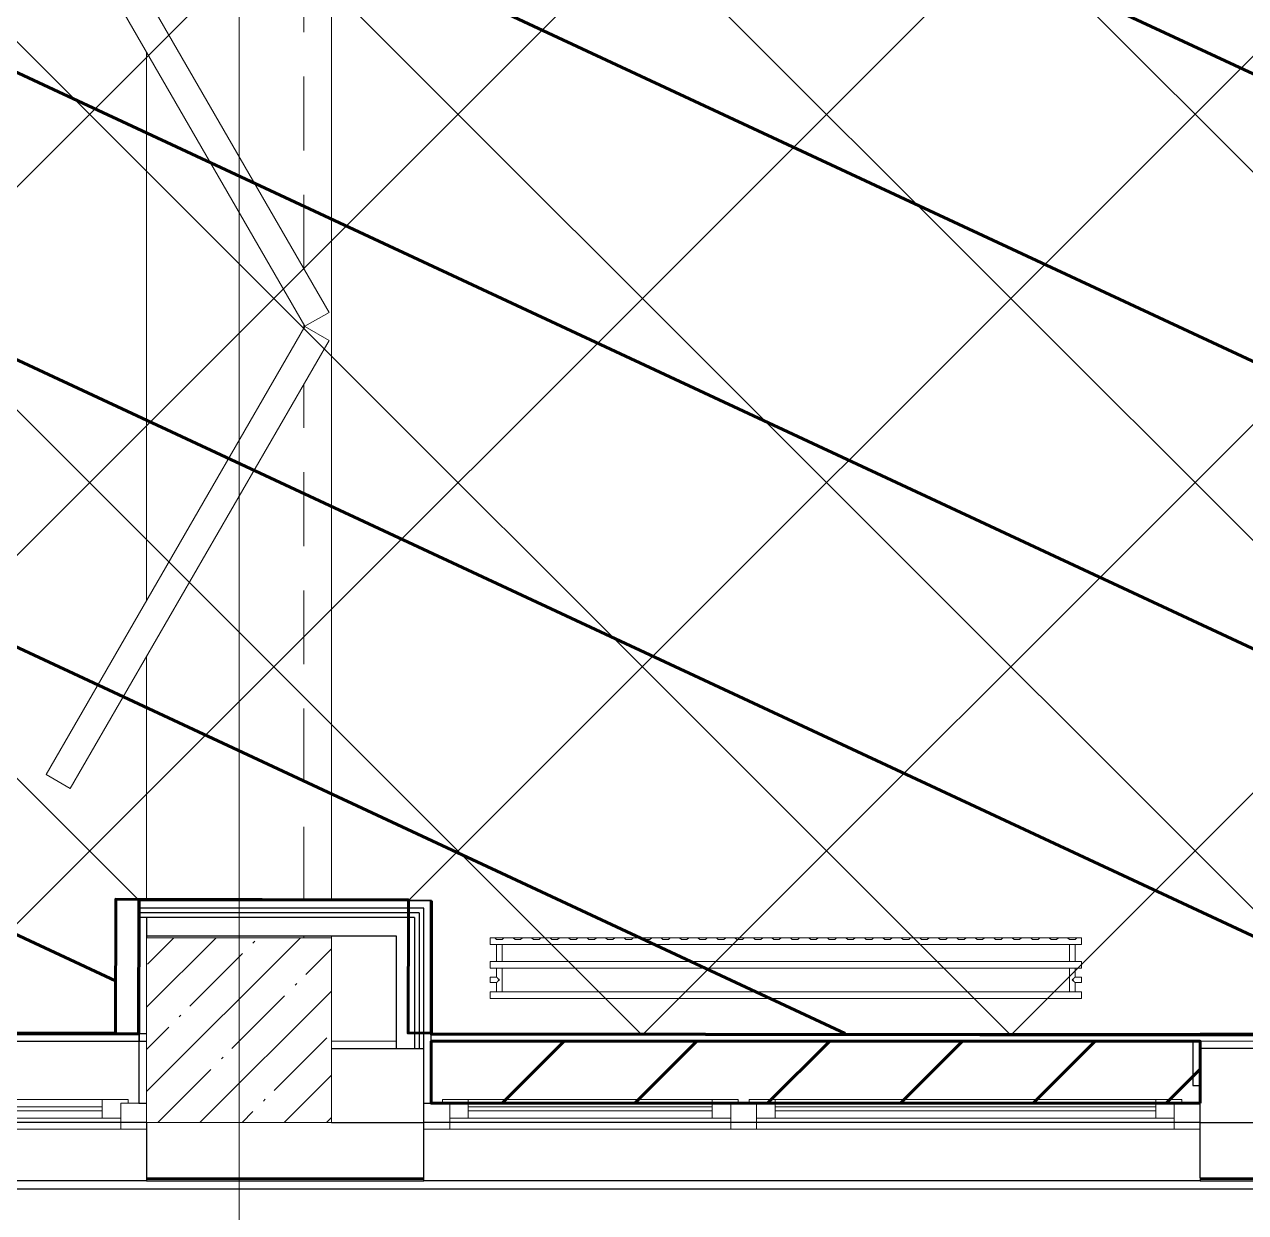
# Model space of a CAD drawing. Header units: millimetres. Extents: x -164500 to 426394, y -23753 to 102118.
# Drawn here: x 56144 to 59447, y -480 to 2735 of the extents above; entities that cross this region are included whole.
import ezdxf

# ---------------------------------------------------------------- set-up
doc = ezdxf.new("R2010")
doc.units = ezdxf.units.MM
doc.linetypes.add('200_ШТРИХ__ш1_п0_6_', pattern=[320, 200, -120])
for name, color, linetype, lineweight in [('0) шлифовка', 5, 'Continuous', 60), ('1.4) Плинтус ПЛ-4', 6, 'Continuous', 60), ('179 подоконники', 5, 'Continuous', 60), ('5.3) Л-7 Линолеум 4 вып', 230, 'Continuous', 30), ('7.7) Плинтус', 222, 'Continuous', 90), ('A-FLOR', 7, 'Continuous', 9), ('A-GLAZ', 7, 'Continuous', 9), ('A-GLAZ-1', 7, 'Continuous', 5), ('S-COLS-1', 7, 'Continuous', 5), ('Оси', 7, 'Continuous', 9)]:
    doc.layers.add(name, color=color, linetype=linetype, lineweight=lineweight)
doc.layers.add('2) защита вин плитк', color=6, linetype='Continuous')
doc.layers.add('3.2.3) П-9', color=5, linetype='Continuous')
for name, color, linetype, lineweight, true_color in [('A-DOOR-3', 7, '200_ШТРИХ__ш1_п0_6_', 5, 0xc0c0c0), ('A-DOOR-FRAM-1', 7, 'Continuous', 5, 0xc0c0c0), ('M-EQPM-1', 7, 'Continuous', 9, 0xb2b2b2)]:
    doc.layers.add(name, color=color, linetype=linetype, lineweight=lineweight, true_color=true_color)

# ---------------------------------------------------------------- blocks, each defined once
blk = doc.blocks.new('120_Окно_СКБ_2Ст - 120_Окно_СКБ_2Ст 3100х2500 _мал_створка слева_-22446080-Объем проектирования 1 этажа')
at = {"layer": 'A-GLAZ'}
for p, q in [((-1550, -127), (-1550, -57)), ((-1550, -57), (-1480, -57)), ((-1480, -57), (-1480, -127)), ((650, -127), (650, -57)), ((650, -57), (720, -57)), ((720, -57), (720, -127)), ((1480, -127), (1480, -57)), ((1480, -57), (1550, -57)), ((1550, -57), (1550, -127)), ((650, -87), (-1480, -87)), ((-1480, -87), (-1480, -127)), ((-1430, -137), (-1430, -87)), ((600, -137), (600, -87)), ((650, -127), (650, -87)), ((1480, -87), (720, -87)), ((720, -87), (720, -127)), ((770, -137), (770, -87)), ((1430, -137), (1430, -87)), ((1480, -127), (1480, -87)), ((-1480, -127), (-1550, -127)), ((-1480, -127), (-1500, -127)), ((-1500, -127), (-1500, -137)), ((720, -127), (650, -127)), ((670, -127), (650, -127)), ((670, -137), (670, -127)), ((720, -127), (700, -127)), ((700, -127), (700, -137)), ((1550, -127), (1480, -127)), ((1500, -127), (1480, -127)), ((1500, -137), (1500, -127)), ((-1500, -137), (670, -137)), ((670, -137), (-1500, -137)), ((700, -137), (1500, -137)), ((1500, -137), (700, -137))]:
    blk.add_line(p, q, dxfattribs=at)
at = {"layer": 'A-GLAZ-1'}
for p, q in [((1550, -57), (-1550, -57)), ((-1530, -127), (-1500, -127)), ((-1430, -107), (600, -107)), ((600, -117), (-1430, -117)), ((670, -127), (700, -127)), ((770, -107), (1430, -107)), ((1430, -117), (770, -117)), ((1500, -127), (1530, -127))]:
    blk.add_line(p, q, dxfattribs=at)
blk = doc.blocks.new('120_Окно_СКБ_2Ст - 120_Окно_СКБ_2Ст 2100х2500 _мал створка справа_-V26-Объем проектирования 1 этажа')
at = {"layer": 'A-GLAZ'}
for p, q in [((-1050, -127), (-1050, -57)), ((-1050, -57), (-980, -57)), ((-980, -57), (-980, -127)), ((150, -127), (150, -57)), ((150, -57), (220, -57)), ((220, -57), (220, -127)), ((980, -127), (980, -57)), ((980, -57), (1050, -57)), ((1050, -57), (1050, -127)), ((150, -87), (-980, -87)), ((-980, -87), (-980, -127)), ((-930, -137), (-930, -87)), ((100, -137), (100, -87)), ((150, -127), (150, -87)), ((980, -87), (220, -87)), ((220, -87), (220, -127)), ((270, -137), (270, -87)), ((930, -137), (930, -87)), ((980, -127), (980, -87)), ((-980, -127), (-1050, -127)), ((-980, -127), (-1000, -127)), ((-1000, -127), (-1000, -137)), ((220, -127), (150, -127)), ((170, -127), (150, -127)), ((170, -137), (170, -127)), ((220, -127), (200, -127)), ((200, -127), (200, -137)), ((1050, -127), (980, -127)), ((1000, -127), (980, -127)), ((1000, -137), (1000, -127)), ((-1000, -137), (170, -137)), ((170, -137), (-1000, -137)), ((200, -137), (1000, -137)), ((1000, -137), (200, -137))]:
    blk.add_line(p, q, dxfattribs=at)
at = {"layer": 'A-GLAZ-1'}
for p, q in [((1050, -57), (-1050, -57)), ((-1050, -127), (-1000, -127)), ((-930, -107), (100, -107)), ((100, -117), (-930, -117)), ((170, -127), (200, -127)), ((270, -107), (930, -107)), ((930, -117), (270, -117)), ((1000, -127), (1030, -127))]:
    blk.add_line(p, q, dxfattribs=at)
blk = doc.blocks.new('DOR__перегородка__Прямоугольная - ТП-3_ Вн_ДПГ_6820х3300h-19315679-Объем проектирования 1 этажа')
at = {"layer": 'A-DOOR-3'}
for p, q in [((166.1, 75), (171.1, 75)), ((266.1, 75), (1664.5, 75)), ((1814.5, 75), (1826.7, 75)), ((1976.7, 75), (4163.8, 75)), ((166.1, 0), (171.1, 0)), ((266.1, 0), (6816.1, 0))]:
    blk.add_line(p, q, dxfattribs=at)
at = {"layer": 'A-DOOR-FRAM-1'}
for p, q in [((570.4, 706.9), (607.9, 771.8)), ((607.9, 771.8), (1820.3, 71.7)), ((1820.9, 71.7), (3033.3, 771.8)), ((1782.7, 6.7), (570.4, 706.9)), ((3070.8, 706.9), (1858.4, 6.7)), ((1820.3, 71.7), (1782.7, 6.7)), ((1858.4, 6.7), (1820.9, 71.7))]:
    blk.add_line(p, q, dxfattribs=at)
blk = doc.blocks.new('BSC_Колонна _Прямоугольная - 500х500-V37-Объем проектирования 1 этажа')
at = {"layer": 'S-COLS-1'}
h = blk.add_hatch(dxfattribs=at)
h.set_pattern_fill('FP_63', color=256, style=0, pattern_type=2)
h.set_pattern_definition([(45, (-56660, -150), (-114.04925, 114.04925), []), (45, (-56545.95, -150), (-114.04925, 114.04925), [201.613, -40.323, 6.706, -33.617])])
h.paths.add_polyline_path([(250, -250), (250, 250), (-250, 250), (-250, -250)])
for p, q in [((250, 250), (-250, 250)), ((-250, 250), (-250, -250)), ((250, -250), (250, 250)), ((-250, -250), (250, -250))]:
    blk.add_line(p, q, dxfattribs=at)
blk = doc.blocks.new('radiator_prado_classic_z_tip_30_po exemplyaru - Classic Z Тип 30-500-V222-Объем проектирования 1 этажа')
at = {"layer": 'M-EQPM-1'}
for p, q in [((0, 228), (0, 210)), ((1600, 228), (0, 228)), ((0, 210), (0, 228)), ((0, 228), (12.5, 228)), ((0, 210), (1600, 210)), ((17.8, 210), (0, 210)), ((12.5, 228), (37.5, 228)), ((37.5, 228), (12.5, 228)), ((12.5, 228), (37.5, 228)), ((12.5, 228), (17.5, 223)), ((12.5, 228), (17.5, 223)), ((32.5, 223), (17.5, 223)), ((17.5, 223), (32.5, 223)), ((17.5, 210), (17.5, 164)), ((17.5, 210), (17.5, 164)), ((17.8, 210), (17.5, 210)), ((17.5, 210), (17.8, 210)), ((17.8, 210), (17.5, 210)), ((17.5, 210), (32.5, 210)), ((32.2, 210), (17.8, 210)), ((17.8, 210), (32.2, 210)), ((32.2, 210), (17.8, 210)), ((32.5, 210), (32.2, 210)), ((32.2, 210), (32.5, 210)), ((32.5, 210), (32.2, 210)), ((1567.8, 210), (32.2, 210)), ((32.5, 223), (37.5, 228)), ((37.5, 228), (32.5, 223)), ((32.5, 164), (32.5, 210)), ((32.5, 164), (32.5, 210)), ((37.5, 228), (62.5, 228)), ((62.5, 228), (87.5, 228)), ((87.5, 228), (62.5, 228)), ((62.5, 228), (87.5, 228)), ((62.5, 228), (67.5, 223)), ((62.5, 228), (67.5, 223)), ((82.5, 223), (67.5, 223)), ((67.5, 223), (82.5, 223)), ((82.5, 223), (87.5, 228)), ((87.5, 228), (82.5, 223)), ((87.5, 228), (112.5, 228)), ((112.5, 228), (137.5, 228)), ((137.5, 228), (112.5, 228)), ((112.5, 228), (137.5, 228)), ((112.5, 228), (117.5, 223)), ((112.5, 228), (117.5, 223)), ((132.5, 223), (117.5, 223)), ((117.5, 223), (132.5, 223)), ((132.5, 223), (137.5, 228)), ((137.5, 228), (132.5, 223)), ((137.5, 228), (162.5, 228)), ((162.5, 228), (187.5, 228)), ((187.5, 228), (162.5, 228)), ((162.5, 228), (187.5, 228)), ((162.5, 228), (167.5, 223)), ((162.5, 228), (167.5, 223)), ((182.5, 223), (167.5, 223)), ((167.5, 223), (182.5, 223)), ((182.5, 223), (187.5, 228)), ((187.5, 228), (182.5, 223)), ((187.5, 228), (212.5, 228)), ((212.5, 228), (237.5, 228)), ((237.5, 228), (212.5, 228)), ((212.5, 228), (237.5, 228)), ((212.5, 228), (217.5, 223)), ((212.5, 228), (217.5, 223)), ((232.5, 223), (217.5, 223)), ((217.5, 223), (232.5, 223)), ((232.5, 223), (237.5, 228)), ((237.5, 228), (232.5, 223)), ((237.5, 228), (262.5, 228)), ((262.5, 228), (287.5, 228)), ((287.5, 228), (262.5, 228)), ((262.5, 228), (287.5, 228)), ((262.5, 228), (267.5, 223)), ((262.5, 228), (267.5, 223)), ((282.5, 223), (267.5, 223)), ((267.5, 223), (282.5, 223)), ((282.5, 223), (287.5, 228)), ((287.5, 228), (282.5, 223)), ((287.5, 228), (312.5, 228)), ((312.5, 228), (337.5, 228)), ((337.5, 228), (312.5, 228)), ((312.5, 228), (337.5, 228)), ((312.5, 228), (317.5, 223)), ((312.5, 228), (317.5, 223)), ((332.5, 223), (317.5, 223)), ((317.5, 223), (332.5, 223)), ((332.5, 223), (337.5, 228)), ((337.5, 228), (332.5, 223)), ((337.5, 228), (362.5, 228)), ((362.5, 228), (387.5, 228)), ((387.5, 228), (362.5, 228)), ((362.5, 228), (387.5, 228)), ((362.5, 228), (367.5, 223)), ((362.5, 228), (367.5, 223)), ((382.5, 223), (367.5, 223)), ((367.5, 223), (382.5, 223)), ((382.5, 223), (387.5, 228)), ((387.5, 228), (382.5, 223)), ((387.5, 228), (412.5, 228)), ((412.5, 228), (437.5, 228)), ((437.5, 228), (412.5, 228)), ((412.5, 228), (437.5, 228)), ((412.5, 228), (417.5, 223)), ((412.5, 228), (417.5, 223)), ((432.5, 223), (417.5, 223)), ((417.5, 223), (432.5, 223)), ((432.5, 223), (437.5, 228)), ((437.5, 228), (432.5, 223)), ((437.5, 228), (462.5, 228)), ((462.5, 228), (487.5, 228)), ((487.5, 228), (462.5, 228)), ((462.5, 228), (487.5, 228)), ((462.5, 228), (467.5, 223)), ((462.5, 228), (467.5, 223)), ((482.5, 223), (467.5, 223)), ((467.5, 223), (482.5, 223)), ((482.5, 223), (487.5, 228)), ((487.5, 228), (482.5, 223)), ((487.5, 228), (512.5, 228)), ((512.5, 228), (537.5, 228)), ((537.5, 228), (512.5, 228)), ((512.5, 228), (537.5, 228)), ((512.5, 228), (517.5, 223)), ((512.5, 228), (517.5, 223)), ((532.5, 223), (517.5, 223)), ((517.5, 223), (532.5, 223)), ((532.5, 223), (537.5, 228)), ((537.5, 228), (532.5, 223)), ((537.5, 228), (562.5, 228)), ((562.5, 228), (587.5, 228)), ((587.5, 228), (562.5, 228)), ((562.5, 228), (587.5, 228)), ((562.5, 228), (567.5, 223)), ((562.5, 228), (567.5, 223)), ((582.5, 223), (567.5, 223)), ((567.5, 223), (582.5, 223)), ((582.5, 223), (587.5, 228)), ((587.5, 228), (582.5, 223)), ((587.5, 228), (612.5, 228)), ((612.5, 228), (637.5, 228)), ((637.5, 228), (612.5, 228)), ((612.5, 228), (637.5, 228)), ((612.5, 228), (617.5, 223)), ((612.5, 228), (617.5, 223)), ((632.5, 223), (617.5, 223)), ((617.5, 223), (632.5, 223)), ((632.5, 223), (637.5, 228)), ((637.5, 228), (632.5, 223)), ((637.5, 228), (662.5, 228)), ((662.5, 228), (687.5, 228)), ((687.5, 228), (662.5, 228)), ((662.5, 228), (687.5, 228)), ((662.5, 228), (667.5, 223)), ((662.5, 228), (667.5, 223)), ((682.5, 223), (667.5, 223)), ((667.5, 223), (682.5, 223)), ((682.5, 223), (687.5, 228)), ((687.5, 228), (682.5, 223)), ((687.5, 228), (712.5, 228)), ((712.5, 228), (737.5, 228)), ((737.5, 228), (712.5, 228)), ((712.5, 228), (737.5, 228)), ((712.5, 228), (717.5, 223)), ((712.5, 228), (717.5, 223)), ((732.5, 223), (717.5, 223)), ((717.5, 223), (732.5, 223)), ((732.5, 223), (737.5, 228)), ((737.5, 228), (732.5, 223)), ((737.5, 228), (762.5, 228)), ((762.5, 228), (787.5, 228)), ((787.5, 228), (762.5, 228)), ((762.5, 228), (787.5, 228)), ((762.5, 228), (767.5, 223)), ((762.5, 228), (767.5, 223)), ((782.5, 223), (767.5, 223)), ((767.5, 223), (782.5, 223)), ((782.5, 223), (787.5, 228)), ((787.5, 228), (782.5, 223)), ((787.5, 228), (812.5, 228)), ((812.5, 228), (837.5, 228)), ((837.5, 228), (812.5, 228)), ((812.5, 228), (837.5, 228)), ((812.5, 228), (817.5, 223)), ((812.5, 228), (817.5, 223)), ((832.5, 223), (817.5, 223)), ((817.5, 223), (832.5, 223)), ((832.5, 223), (837.5, 228)), ((837.5, 228), (832.5, 223)), ((837.5, 228), (862.5, 228)), ((862.5, 228), (887.5, 228)), ((887.5, 228), (862.5, 228)), ((862.5, 228), (887.5, 228)), ((862.5, 228), (867.5, 223)), ((862.5, 228), (867.5, 223)), ((882.5, 223), (867.5, 223)), ((867.5, 223), (882.5, 223)), ((882.5, 223), (887.5, 228)), ((887.5, 228), (882.5, 223)), ((887.5, 228), (912.5, 228)), ((912.5, 228), (937.5, 228)), ((937.5, 228), (912.5, 228)), ((912.5, 228), (937.5, 228)), ((912.5, 228), (917.5, 223)), ((912.5, 228), (917.5, 223)), ((932.5, 223), (917.5, 223)), ((917.5, 223), (932.5, 223)), ((932.5, 223), (937.5, 228)), ((937.5, 228), (932.5, 223)), ((937.5, 228), (962.5, 228)), ((962.5, 228), (987.5, 228)), ((987.5, 228), (962.5, 228)), ((962.5, 228), (987.5, 228)), ((962.5, 228), (967.5, 223)), ((962.5, 228), (967.5, 223)), ((982.5, 223), (967.5, 223)), ((967.5, 223), (982.5, 223)), ((982.5, 223), (987.5, 228)), ((987.5, 228), (982.5, 223)), ((987.5, 228), (1012.5, 228)), ((1012.5, 228), (1037.5, 228)), ((1037.5, 228), (1012.5, 228)), ((1012.5, 228), (1037.5, 228)), ((1012.5, 228), (1017.5, 223)), ((1012.5, 228), (1017.5, 223)), ((1032.5, 223), (1017.5, 223)), ((1017.5, 223), (1032.5, 223)), ((1032.5, 223), (1037.5, 228)), ((1037.5, 228), (1032.5, 223)), ((1037.5, 228), (1062.5, 228)), ((1062.5, 228), (1087.5, 228)), ((1087.5, 228), (1062.5, 228)), ((1062.5, 228), (1087.5, 228)), ((1062.5, 228), (1067.5, 223)), ((1062.5, 228), (1067.5, 223)), ((1082.5, 223), (1067.5, 223)), ((1067.5, 223), (1082.5, 223)), ((1082.5, 223), (1087.5, 228)), ((1087.5, 228), (1082.5, 223)), ((1087.5, 228), (1112.5, 228)), ((1112.5, 228), (1135.5, 228)), ((1137.5, 228), (1112.5, 228)), ((1112.5, 228), (1137.5, 228)), ((1112.5, 228), (1117.5, 223)), ((1112.5, 228), (1117.5, 223)), ((1132.5, 223), (1117.5, 223)), ((1117.5, 223), (1132.5, 223)), ((1132.5, 223), (1137.5, 228)), ((1137.5, 228), (1132.5, 223)), ((1137.5, 228), (1162.5, 228)), ((1162.5, 228), (1187.5, 228)), ((1187.5, 228), (1162.5, 228)), ((1162.5, 228), (1187.5, 228)), ((1162.5, 228), (1167.5, 223)), ((1162.5, 228), (1167.5, 223)), ((1182.5, 223), (1167.5, 223)), ((1167.5, 223), (1182.5, 223)), ((1182.5, 223), (1187.5, 228)), ((1187.5, 228), (1182.5, 223)), ((1187.5, 228), (1212.5, 228)), ((1212.5, 228), (1237.5, 228)), ((1237.5, 228), (1212.5, 228)), ((1212.5, 228), (1237.5, 228)), ((1212.5, 228), (1217.5, 223)), ((1212.5, 228), (1217.5, 223)), ((1232.5, 223), (1217.5, 223)), ((1217.5, 223), (1232.5, 223)), ((1232.5, 223), (1237.5, 228)), ((1237.5, 228), (1232.5, 223)), ((1237.5, 228), (1262.5, 228)), ((1262.5, 228), (1287.5, 228)), ((1287.5, 228), (1262.5, 228)), ((1262.5, 228), (1287.5, 228)), ((1262.5, 228), (1267.5, 223)), ((1262.5, 228), (1267.5, 223)), ((1282.5, 223), (1267.5, 223)), ((1267.5, 223), (1282.5, 223)), ((1282.5, 223), (1287.5, 228)), ((1287.5, 228), (1282.5, 223)), ((1287.5, 228), (1312.5, 228)), ((1312.5, 228), (1337.5, 228)), ((1337.5, 228), (1312.5, 228)), ((1312.5, 228), (1337.5, 228)), ((1312.5, 228), (1317.5, 223)), ((1312.5, 228), (1317.5, 223)), ((1332.5, 223), (1317.5, 223)), ((1317.5, 223), (1332.5, 223)), ((1332.5, 223), (1337.5, 228)), ((1337.5, 228), (1332.5, 223)), ((1337.5, 228), (1362.5, 228)), ((1362.5, 228), (1387.5, 228)), ((1387.5, 228), (1362.5, 228)), ((1362.5, 228), (1387.5, 228)), ((1362.5, 228), (1367.5, 223)), ((1362.5, 228), (1367.5, 223)), ((1382.5, 223), (1367.5, 223)), ((1367.5, 223), (1382.5, 223)), ((1382.5, 223), (1387.5, 228)), ((1387.5, 228), (1382.5, 223)), ((1387.5, 228), (1412.5, 228)), ((1412.5, 228), (1437.5, 228)), ((1437.5, 228), (1412.5, 228)), ((1412.5, 228), (1437.5, 228)), ((1412.5, 228), (1417.5, 223)), ((1412.5, 228), (1417.5, 223)), ((1432.5, 223), (1417.5, 223)), ((1417.5, 223), (1432.5, 223)), ((1432.5, 223), (1437.5, 228)), ((1437.5, 228), (1432.5, 223)), ((1437.5, 228), (1462.5, 228)), ((1462.5, 228), (1487.5, 228)), ((1487.5, 228), (1462.5, 228)), ((1462.5, 228), (1487.5, 228)), ((1462.5, 228), (1467.5, 223)), ((1462.5, 228), (1467.5, 223)), ((1482.5, 223), (1467.5, 223)), ((1467.5, 223), (1482.5, 223)), ((1482.5, 223), (1487.5, 228)), ((1487.5, 228), (1482.5, 223)), ((1487.5, 228), (1512.5, 228)), ((1512.5, 228), (1537.5, 228)), ((1537.5, 228), (1512.5, 228)), ((1512.5, 228), (1537.5, 228)), ((1512.5, 228), (1517.5, 223)), ((1512.5, 228), (1517.5, 223)), ((1532.5, 223), (1517.5, 223)), ((1517.5, 223), (1532.5, 223)), ((1532.5, 223), (1537.5, 228)), ((1537.5, 228), (1532.5, 223)), ((1537.5, 228), (1562.5, 228)), ((1562.5, 228), (1587.5, 228)), ((1587.5, 228), (1562.5, 228)), ((1562.5, 228), (1587.5, 228)), ((1562.5, 228), (1567.5, 223)), ((1562.5, 228), (1567.5, 223)), ((1582.5, 223), (1567.5, 223)), ((1567.5, 223), (1582.5, 223)), ((1567.5, 210), (1567.5, 164)), ((1567.5, 210), (1567.5, 164)), ((1567.8, 210), (1567.5, 210)), ((1567.5, 210), (1582.5, 210)), ((1567.8, 210), (1567.5, 210)), ((1567.5, 210), (1567.8, 210)), ((1582.2, 210), (1567.8, 210)), ((1582.2, 210), (1567.8, 210)), ((1567.8, 210), (1582.2, 210)), ((1582.5, 210), (1582.2, 210)), ((1582.5, 210), (1582.2, 210)), ((1582.2, 210), (1582.5, 210)), ((1600, 210), (1582.2, 210)), ((1582.5, 223), (1587.5, 228)), ((1587.5, 228), (1582.5, 223)), ((1582.5, 164), (1582.5, 210)), ((1582.5, 164), (1582.5, 210)), ((1587.5, 228), (1600, 228)), ((1600, 210), (1600, 228)), ((1600, 228), (1600, 210)), ((1600, 164), (0, 164)), ((0, 164), (0, 146)), ((0, 146), (0, 164)), ((0, 164), (17.8, 164)), ((0, 146), (1600, 146)), ((18.5, 146), (0, 146)), ((17.8, 164), (17.5, 164)), ((17.5, 164), (17.8, 164)), ((17.8, 164), (17.5, 164)), ((17.5, 164), (32.5, 164)), ((17.5, 146), (17.5, 121.5)), ((17.5, 146), (17.5, 121.5)), ((17.5, 146), (18.5, 146)), ((18.5, 146), (17.5, 146)), ((17.5, 146), (18.5, 146)), ((32.5, 146), (17.5, 146)), ((32.2, 164), (17.8, 164)), ((17.8, 164), (32.2, 164)), ((32.2, 164), (17.8, 164)), ((18.5, 146), (32.2, 146)), ((32.2, 146), (18.5, 146)), ((18.5, 146), (32.2, 146)), ((32.5, 164), (32.2, 164)), ((32.2, 164), (32.5, 164)), ((32.5, 164), (32.2, 164)), ((32.2, 164), (1567.8, 164)), ((32.2, 146), (32.5, 146)), ((32.5, 146), (32.2, 146)), ((32.2, 146), (32.5, 146)), ((1567.8, 146), (32.2, 146)), ((32.5, 82), (32.5, 146)), ((32.5, 82), (32.5, 146)), ((1567.8, 164), (1567.5, 164)), ((1567.5, 164), (1582.5, 164)), ((1567.8, 164), (1567.5, 164)), ((1567.5, 164), (1567.8, 164)), ((1567.5, 146), (1567.5, 82)), ((1567.5, 146), (1567.5, 82)), ((1567.5, 146), (1567.8, 146)), ((1582.5, 146), (1567.5, 146)), ((1567.5, 146), (1567.8, 146)), ((1567.8, 146), (1567.5, 146)), ((1582.2, 164), (1567.8, 164)), ((1582.2, 164), (1567.8, 164)), ((1567.8, 164), (1582.2, 164)), ((1567.8, 146), (1581.5, 146)), ((1567.8, 146), (1581.5, 146)), ((1581.5, 146), (1567.8, 146)), ((1581.5, 146), (1582.5, 146)), ((1581.5, 146), (1582.5, 146)), ((1582.5, 146), (1581.5, 146)), ((1600, 146), (1581.5, 146)), ((1582.5, 164), (1582.2, 164)), ((1582.5, 164), (1582.2, 164)), ((1582.2, 164), (1582.5, 164)), ((1582.2, 164), (1600, 164)), ((1582.5, 121.5), (1582.5, 146)), ((1582.5, 121.5), (1582.5, 146)), ((1600, 146), (1600, 164)), ((1600, 164), (1600, 146)), ((17.5, 121.5), (0, 121.5)), ((17.5, 121.5), (0, 121.5)), ((0, 121.5), (0, 120.5)), ((0, 106.5), (0, 121.5)), ((0, 120.5), (0, 107.5)), ((0, 120.5), (0, 119.3)), ((0, 114), (0, 120.5)), ((0, 120.5), (0, 120.5)), ((0, 119.3), (0, 117.8)), ((0, 117.8), (0, 114)), ((0, 114), (0, 110.3)), ((0, 107.5), (0, 114)), ((0, 110.3), (0, 108.7)), ((0, 108.7), (0, 107.5)), ((0, 107.5), (0, 106.5)), ((0, 107.5), (0, 107.5)), ((0, 106.5), (17.5, 106.5)), ((0, 106.5), (17.5, 106.5)), ((17.5, 106.5), (17.5, 82)), ((17.5, 106.5), (17.5, 82)), ((1600, 121.5), (1582.5, 121.5)), ((1600, 121.5), (1582.5, 121.5)), ((1582.5, 82), (1582.5, 106.5)), ((1582.5, 106.5), (1600, 106.5)), ((1582.5, 82), (1582.5, 106.5)), ((1582.5, 106.5), (1600, 106.5)), ((1600, 121.5), (1600, 106.5)), ((1600, 120.5), (1600, 121.5)), ((1600, 121.5), (1600, 120.5)), ((1600, 120.5), (1600, 121.5)), ((1600, 107.5), (1600, 120.5)), ((1600, 120.5), (1600, 107.5)), ((1600, 107.5), (1600, 120.5)), ((1600, 106.5), (1600, 107.5)), ((1600, 107.5), (1600, 106.5)), ((1600, 106.5), (1600, 107.5)), ((1600, 82), (0, 82)), ((0, 82), (0, 64)), ((0, 64), (0, 82)), ((0, 82), (18.5, 82)), ((18.5, 82), (17.5, 82)), ((17.5, 82), (18.5, 82)), ((18.5, 82), (17.5, 82)), ((17.5, 82), (32.5, 82)), ((32.2, 82), (18.5, 82)), ((18.5, 82), (32.2, 82)), ((32.2, 82), (18.5, 82)), ((32.5, 82), (32.2, 82)), ((32.2, 82), (32.5, 82)), ((32.5, 82), (32.2, 82)), ((32.2, 82), (1567.8, 82)), ((1567.8, 82), (1567.5, 82)), ((1567.5, 82), (1582.5, 82)), ((1567.8, 82), (1567.5, 82)), ((1567.5, 82), (1567.8, 82)), ((1581.5, 82), (1567.8, 82)), ((1581.5, 82), (1567.8, 82)), ((1567.8, 82), (1581.5, 82)), ((1582.5, 82), (1581.5, 82)), ((1582.5, 82), (1581.5, 82)), ((1581.5, 82), (1582.5, 82)), ((1581.5, 82), (1600, 82)), ((1600, 64), (1600, 82)), ((1600, 82), (1600, 64)), ((1600, 64), (0, 64)), ((0, 64), (1600, 64))]:
    blk.add_line(p, q, dxfattribs=at)
for points, knots in [([(18.5, 120.5), (18.4, 120.6), (18.3, 120.7), (18.1, 120.9), (17.9, 121.1), (17.8, 121.2), (17.7, 121.3), (17.5, 121.5), (17.5, 121.5), (17.5, 121.5)], [0.7142857, 0.7142857, 0.7142857, 0.7142857, 0.75, 0.7857143, 0.8214286, 0.8571429, 0.8928571, 0.9285714, 1, 1, 1, 1]), ([(17.5, 121.5), (17.5, 121.5), (17.5, 121.5), (17.7, 121.3), (17.8, 121.2), (17.9, 121.1), (18.1, 120.9), (18.3, 120.7), (18.4, 120.6), (18.5, 120.5)], [0, 0, 0, 0, 0.0714286, 0.1071429, 0.1428571, 0.1785714, 0.2142857, 0.25, 0.2857143, 0.2857143, 0.2857143, 0.2857143]), ([(17.5, 121.5), (17.5, 121.5), (17.5, 121.5), (17.7, 121.3), (17.8, 121.2), (17.9, 121.1), (18.1, 120.9), (18.3, 120.7), (18.4, 120.6), (18.5, 120.5)], [0, 0, 0, 0, 0.0714286, 0.1071429, 0.1428571, 0.1785714, 0.2142857, 0.25, 0.2857143, 0.2857143, 0.2857143, 0.2857143]), ([(25, 114), (24.5, 114.5), (23.6, 115.4), (22.4, 116.6), (21.6, 117.4), (21.1, 117.9), (20.8, 118.2), (20.5, 118.5), (20.2, 118.8), (19.8, 119.1), (19.6, 119.4), (19.3, 119.7), (19, 120), (18.7, 120.3), (18.5, 120.5), (18.3, 120.7), (18.1, 120.9), (17.9, 121.1), (17.8, 121.2), (17.7, 121.3), (17.5, 121.5), (17.5, 121.5), (17.5, 121.5)], [0, 0, 0, 0, 0.142857, 0.285714, 0.357143, 0.392857, 0.428571, 0.464286, 0.5, 0.535714, 0.571429, 0.607143, 0.642857, 0.678571, 0.714286, 0.75, 0.785714, 0.821429, 0.857143, 0.892857, 0.928571, 1, 1, 1, 1]), ([(17.5, 106.5), (17.5, 106.5), (17.5, 106.5), (17.7, 106.7), (17.8, 106.8), (17.9, 106.9), (18.1, 107.1), (18.3, 107.3), (18.5, 107.5), (18.7, 107.7), (19, 108), (19.3, 108.3), (19.6, 108.6), (19.8, 108.9), (20.3, 109.3), (20.7, 109.7), (21.1, 110.1), (21.6, 110.6), (22.4, 111.4), (23.6, 112.6), (24.5, 113.5), (25, 114)], [0, 0, 0, 0, 0.071429, 0.107143, 0.142857, 0.178571, 0.214286, 0.25, 0.285714, 0.321429, 0.357143, 0.392857, 0.428571, 0.464286, 0.5, 0.571429, 0.607143, 0.642857, 0.714286, 0.857143, 1, 1, 1, 1]), ([(17.5, 106.5), (17.5, 106.5), (17.5, 106.5), (17.7, 106.7), (17.8, 106.8), (17.9, 106.9), (18.1, 107.1), (18.3, 107.3), (18.4, 107.4), (18.5, 107.5)], [0, 0, 0, 0, 0.0714286, 0.1071429, 0.1428571, 0.1785714, 0.2142857, 0.25, 0.2857143, 0.2857143, 0.2857143, 0.2857143]), ([(18.5, 107.5), (18.4, 107.4), (18.3, 107.3), (18.1, 107.1), (17.9, 106.9), (17.8, 106.8), (17.7, 106.7), (17.5, 106.5), (17.5, 106.5), (17.5, 106.5)], [0.7142857, 0.7142857, 0.7142857, 0.7142857, 0.75, 0.7857143, 0.8214286, 0.8571429, 0.8928571, 0.9285714, 1, 1, 1, 1]), ([(18.5, 107.5), (18.4, 107.4), (18.3, 107.3), (18.1, 107.1), (17.9, 106.9), (17.8, 106.8), (17.7, 106.7), (17.5, 106.5), (17.5, 106.5), (17.5, 106.5)], [0.7142857, 0.7142857, 0.7142857, 0.7142857, 0.75, 0.7857143, 0.8214286, 0.8571429, 0.8928571, 0.9285714, 1, 1, 1, 1]), ([(22.1, 116.9), (21.9, 117.1), (21.6, 117.4), (21.1, 117.9), (20.8, 118.2), (20.5, 118.5), (20.2, 118.8), (19.9, 119.2), (19.7, 119.3), (19.6, 119.4)], [0.2857143, 0.2857143, 0.2857143, 0.2857143, 0.3571429, 0.3928571, 0.4285714, 0.4642857, 0.5, 0.5357143, 0.5714286, 0.5714286, 0.5714286, 0.5714286]), ([(19.6, 119.4), (19.7, 119.3), (19.9, 119.2), (20.3, 118.7), (20.7, 118.3), (21.1, 117.9), (21.6, 117.4), (21.9, 117.1), (22.1, 116.9)], [0.4285714, 0.4285714, 0.4285714, 0.4285714, 0.4642857, 0.5, 0.5714286, 0.6071429, 0.6428571, 0.7142857, 0.7142857, 0.7142857, 0.7142857]), ([(19.6, 119.4), (19.7, 119.3), (19.8, 119.1), (20.3, 118.7), (20.7, 118.3), (21.1, 117.9), (21.6, 117.4), (21.9, 117.1), (22.1, 116.9)], [0.4285714, 0.4285714, 0.4285714, 0.4285714, 0.4642857, 0.5, 0.5714286, 0.6071429, 0.6428571, 0.7142857, 0.7142857, 0.7142857, 0.7142857]), ([(19.6, 108.6), (19.7, 108.7), (19.9, 108.8), (20.3, 109.3), (20.7, 109.7), (21.1, 110.1), (21.6, 110.6), (21.9, 110.9), (22.1, 111.1)], [0.4285714, 0.4285714, 0.4285714, 0.4285714, 0.4642857, 0.5, 0.5714286, 0.6071429, 0.6428571, 0.7142857, 0.7142857, 0.7142857, 0.7142857]), ([(22.1, 111.1), (21.9, 110.9), (21.6, 110.6), (21.1, 110.1), (20.8, 109.8), (20.5, 109.5), (20.2, 109.2), (19.9, 108.8), (19.7, 108.7), (19.6, 108.6)], [0.2857143, 0.2857143, 0.2857143, 0.2857143, 0.3571429, 0.3928571, 0.4285714, 0.4642857, 0.5, 0.5357143, 0.5714286, 0.5714286, 0.5714286, 0.5714286]), ([(22.1, 111.1), (21.9, 110.9), (21.6, 110.6), (21.1, 110.1), (20.8, 109.8), (20.5, 109.5), (20.2, 109.2), (19.8, 108.9), (19.7, 108.7), (19.6, 108.6)], [0.2857143, 0.2857143, 0.2857143, 0.2857143, 0.3571429, 0.3928571, 0.4285714, 0.4642857, 0.5, 0.5357143, 0.5714286, 0.5714286, 0.5714286, 0.5714286]), ([(1575, 114), (1575.5, 114.5), (1576.4, 115.4), (1577.6, 116.6), (1578.4, 117.4), (1578.9, 117.9), (1579.2, 118.2), (1579.5, 118.5), (1579.8, 118.8), (1580.1, 119.2), (1580.4, 119.4), (1580.7, 119.7), (1581, 120), (1581.3, 120.3), (1581.5, 120.5), (1581.7, 120.7), (1581.9, 120.9), (1582.1, 121.1), (1582.2, 121.2), (1582.3, 121.3), (1582.5, 121.5), (1582.5, 121.5), (1582.5, 121.5)], [0, 0, 0, 0, 0.142857, 0.285714, 0.357143, 0.392857, 0.428571, 0.464286, 0.5, 0.535714, 0.571429, 0.607143, 0.642857, 0.678571, 0.714286, 0.75, 0.785714, 0.821429, 0.857143, 0.892857, 0.928571, 1, 1, 1, 1]), ([(1582.5, 106.5), (1582.5, 106.5), (1582.5, 106.5), (1582.3, 106.7), (1582.2, 106.8), (1582.1, 106.9), (1581.9, 107.1), (1581.7, 107.3), (1581.5, 107.5), (1581.3, 107.7), (1581, 108), (1580.7, 108.3), (1580.4, 108.6), (1580.1, 108.8), (1579.7, 109.3), (1579.3, 109.7), (1578.9, 110.1), (1578.4, 110.6), (1577.6, 111.4), (1576.4, 112.6), (1575.5, 113.5), (1575, 114)], [0, 0, 0, 0, 0.071429, 0.107143, 0.142857, 0.178571, 0.214286, 0.25, 0.285714, 0.321429, 0.357143, 0.392857, 0.428571, 0.464286, 0.5, 0.571429, 0.607143, 0.642857, 0.714286, 0.857143, 1, 1, 1, 1]), ([(1580.4, 119.4), (1580.3, 119.3), (1580.1, 119.2), (1579.7, 118.7), (1579.3, 118.3), (1578.9, 117.9), (1578.4, 117.4), (1578.1, 117.1), (1577.9, 116.9)], [0.4285714, 0.4285714, 0.4285714, 0.4285714, 0.4642857, 0.5, 0.5714286, 0.6071429, 0.6428571, 0.7142857, 0.7142857, 0.7142857, 0.7142857]), ([(1580.4, 119.4), (1580.3, 119.3), (1580.1, 119.2), (1579.7, 118.7), (1579.3, 118.3), (1578.9, 117.9), (1578.4, 117.4), (1578.1, 117.1), (1577.9, 116.9)], [0.4285714, 0.4285714, 0.4285714, 0.4285714, 0.4642857, 0.5, 0.5714286, 0.6071429, 0.6428571, 0.7142857, 0.7142857, 0.7142857, 0.7142857]), ([(1577.9, 116.9), (1578.1, 117.1), (1578.4, 117.4), (1578.9, 117.9), (1579.2, 118.2), (1579.5, 118.5), (1579.8, 118.8), (1580.1, 119.2), (1580.3, 119.3), (1580.4, 119.4)], [0.2857143, 0.2857143, 0.2857143, 0.2857143, 0.3571429, 0.3928571, 0.4285714, 0.4642857, 0.5, 0.5357143, 0.5714286, 0.5714286, 0.5714286, 0.5714286]), ([(1577.9, 111.1), (1578.1, 110.9), (1578.4, 110.6), (1578.9, 110.1), (1579.2, 109.8), (1579.5, 109.5), (1579.8, 109.2), (1580.1, 108.8), (1580.3, 108.7), (1580.4, 108.6)], [0.2857143, 0.2857143, 0.2857143, 0.2857143, 0.3571429, 0.3928571, 0.4285714, 0.4642857, 0.5, 0.5357143, 0.5714286, 0.5714286, 0.5714286, 0.5714286]), ([(1577.9, 111.1), (1578.1, 110.9), (1578.4, 110.6), (1578.9, 110.1), (1579.2, 109.8), (1579.5, 109.5), (1579.8, 109.2), (1580.1, 108.8), (1580.3, 108.7), (1580.4, 108.6)], [0.2857143, 0.2857143, 0.2857143, 0.2857143, 0.3571429, 0.3928571, 0.4285714, 0.4642857, 0.5, 0.5357143, 0.5714286, 0.5714286, 0.5714286, 0.5714286]), ([(1580.4, 108.6), (1580.3, 108.7), (1580.1, 108.8), (1579.7, 109.3), (1579.3, 109.7), (1578.9, 110.1), (1578.4, 110.6), (1578.1, 110.9), (1577.9, 111.1)], [0.4285714, 0.4285714, 0.4285714, 0.4285714, 0.4642857, 0.5, 0.5714286, 0.6071429, 0.6428571, 0.7142857, 0.7142857, 0.7142857, 0.7142857]), ([(1582.5, 121.5), (1582.5, 121.5), (1582.5, 121.5), (1582.3, 121.3), (1582.2, 121.2), (1582.1, 121.1), (1581.9, 120.9), (1581.7, 120.7), (1581.6, 120.6), (1581.5, 120.5)], [0, 0, 0, 0, 0.0714286, 0.1071429, 0.1428571, 0.1785714, 0.2142857, 0.25, 0.2857143, 0.2857143, 0.2857143, 0.2857143]), ([(1582.5, 121.5), (1582.5, 121.5), (1582.5, 121.5), (1582.3, 121.3), (1582.2, 121.2), (1582.1, 121.1), (1581.9, 120.9), (1581.7, 120.7), (1581.6, 120.6), (1581.5, 120.5)], [0, 0, 0, 0, 0.0714286, 0.1071429, 0.1428571, 0.1785714, 0.2142857, 0.25, 0.2857143, 0.2857143, 0.2857143, 0.2857143]), ([(1581.5, 120.5), (1581.6, 120.6), (1581.7, 120.7), (1581.9, 120.9), (1582.1, 121.1), (1582.2, 121.2), (1582.3, 121.3), (1582.5, 121.5), (1582.5, 121.5), (1582.5, 121.5)], [0.7142857, 0.7142857, 0.7142857, 0.7142857, 0.75, 0.7857143, 0.8214286, 0.8571429, 0.8928571, 0.9285714, 1, 1, 1, 1]), ([(1581.5, 107.5), (1581.6, 107.4), (1581.7, 107.3), (1581.9, 107.1), (1582.1, 106.9), (1582.2, 106.8), (1582.3, 106.7), (1582.5, 106.5), (1582.5, 106.5), (1582.5, 106.5)], [0.7142857, 0.7142857, 0.7142857, 0.7142857, 0.75, 0.7857143, 0.8214286, 0.8571429, 0.8928571, 0.9285714, 1, 1, 1, 1]), ([(1581.5, 107.5), (1581.6, 107.4), (1581.7, 107.3), (1581.9, 107.1), (1582.1, 106.9), (1582.2, 106.8), (1582.3, 106.7), (1582.5, 106.5), (1582.5, 106.5), (1582.5, 106.5)], [0.7142857, 0.7142857, 0.7142857, 0.7142857, 0.75, 0.7857143, 0.8214286, 0.8571429, 0.8928571, 0.9285714, 1, 1, 1, 1]), ([(1582.5, 106.5), (1582.5, 106.5), (1582.5, 106.5), (1582.3, 106.7), (1582.2, 106.8), (1582.1, 106.9), (1581.9, 107.1), (1581.7, 107.3), (1581.6, 107.4), (1581.5, 107.5)], [0, 0, 0, 0, 0.0714286, 0.1071429, 0.1428571, 0.1785714, 0.2142857, 0.25, 0.2857143, 0.2857143, 0.2857143, 0.2857143])]:
    blk.add_open_spline(points, degree=3, knots=knots, dxfattribs=at)
for points in [[(19.6, 119.4), (19.5, 119.5), (19.3, 119.7), (19, 120), (18.7, 120.3), (18.6, 120.4), (18.5, 120.5)], [(18.5, 120.5), (18.6, 120.4), (18.7, 120.3), (19, 120), (19.3, 119.7), (19.5, 119.5), (19.6, 119.4)], [(18.5, 120.5), (18.6, 120.4), (18.7, 120.3), (19, 120), (19.3, 119.7), (19.5, 119.5), (19.6, 119.4)], [(18.5, 107.5), (18.6, 107.6), (18.7, 107.7), (19, 108), (19.3, 108.3), (19.5, 108.5), (19.6, 108.6)], [(19.6, 108.6), (19.5, 108.5), (19.3, 108.3), (19, 108), (18.7, 107.7), (18.6, 107.6), (18.5, 107.5)], [(19.6, 108.6), (19.5, 108.5), (19.3, 108.3), (19, 108), (18.7, 107.7), (18.6, 107.6), (18.5, 107.5)], [(25, 114), (24.5, 114.5), (23.6, 115.4), (22.6, 116.4), (22.1, 116.9)], [(22.1, 116.9), (22.6, 116.4), (23.6, 115.4), (24.5, 114.5), (25, 114)], [(22.1, 116.9), (22.6, 116.4), (23.6, 115.4), (24.5, 114.5), (25, 114)], [(22.1, 111.1), (22.6, 111.6), (23.6, 112.6), (24.5, 113.5), (25, 114)], [(25, 114), (24.5, 113.5), (23.6, 112.6), (22.6, 111.6), (22.1, 111.1)], [(25, 114), (24.5, 113.5), (23.6, 112.6), (22.6, 111.6), (22.1, 111.1)], [(1577.9, 116.9), (1577.4, 116.4), (1576.4, 115.4), (1575.5, 114.5), (1575, 114)], [(1577.9, 116.9), (1577.4, 116.4), (1576.4, 115.4), (1575.5, 114.5), (1575, 114)], [(1575, 114), (1575.5, 114.5), (1576.4, 115.4), (1577.4, 116.4), (1577.9, 116.9)], [(1575, 114), (1575.5, 113.5), (1576.4, 112.6), (1577.4, 111.6), (1577.9, 111.1)], [(1575, 114), (1575.5, 113.5), (1576.4, 112.6), (1577.4, 111.6), (1577.9, 111.1)], [(1577.9, 111.1), (1577.4, 111.6), (1576.4, 112.6), (1575.5, 113.5), (1575, 114)], [(1581.5, 120.5), (1581.4, 120.4), (1581.3, 120.3), (1581, 120), (1580.7, 119.7), (1580.5, 119.5), (1580.4, 119.4)], [(1581.5, 120.5), (1581.4, 120.4), (1581.3, 120.3), (1581, 120), (1580.7, 119.7), (1580.5, 119.5), (1580.4, 119.4)], [(1580.4, 119.4), (1580.5, 119.5), (1580.7, 119.7), (1581, 120), (1581.3, 120.3), (1581.4, 120.4), (1581.5, 120.5)], [(1580.4, 108.6), (1580.5, 108.5), (1580.7, 108.3), (1581, 108), (1581.3, 107.7), (1581.4, 107.6), (1581.5, 107.5)], [(1580.4, 108.6), (1580.5, 108.5), (1580.7, 108.3), (1581, 108), (1581.3, 107.7), (1581.4, 107.6), (1581.5, 107.5)], [(1581.5, 107.5), (1581.4, 107.6), (1581.3, 107.7), (1581, 108), (1580.7, 108.3), (1580.5, 108.5), (1580.4, 108.6)]]:
    blk.add_open_spline(points, degree=3, dxfattribs=at)

msp = doc.modelspace()

# ---------------------------------------------------------------- hatches: boundary and pattern name
at = {"layer": '0) шлифовка', "true_color": 0x2776bb}
h = msp.add_hatch(dxfattribs=at)
h.set_pattern_fill('ANSI31', color=152, scale=222, angle=110)
h.paths.add_polyline_path([(51907.859, 7556.644), (50728.862, 7559.412), (50728.911, 7580.412), (48228.918, 7586.28), (48228.869, 7565.28), (47949.87, 7565.935), (47949.166, 7265.936), (47694.702, 7266.533), (47694.702, 708.515), (47714.702, 708.468), (47714.702, 7242.938), (47715.702, 7242.938), (47715.702, 708.466), (47933.771, 707.954), (47933.727, 688.938), (47974.702, 688.938), (47995.702, 684.938), (47995.702, 6.807), (51851.656, -2.245), (51852.55, 378.754), (52783.007, 376.57), (52782.979, 364.938), (52845.702, 364.938), (52845.702, 16.422), (56390.152, 8.102), (56390.997, 368.101), (57182.995, 366.241), (57182.991, 364.938), (57245.702, 364.938), (57245.702, 6.093), (57737.925, 4.938), (59324.702, 4.938), (60074.702, 4.938), (60890.157, 4.938), (60890.984, 357.537), (60953.702, 357.39), (60953.702, 364.938), (61695.702, 364.938), (61695.702, 4.938), (63774.702, 4.938), (64324.702, 4.938), (65224.702, 4.938), (65390.169, 4.938), (65407.775, 7504.954), (63429.78, 7509.597), (63429.764, 7502.597), (62282.702, 7505.29), (62282.702, 6913.938), (62282.702, 6912.938), (62235.376, 6912.938), (62235.351, 6902.4), (60906.355, 6905.519), (60907.834, 7535.518), (60628.835, 7536.172), (60628.884, 7557.172), (58128.891, 7563.041), (58128.842, 7542.041), (57746.772, 7542.938), (56995.702, 7542.938), (56995.702, 6912.938), (55366.702, 6912.938), (55366.702, 6918.523), (55319.371, 6918.634), (55320.773, 7515.938), (53782.702, 7515.938), (53782.702, 6913.938), (53782.702, 6912.938), (51953.702, 6912.938), (51953.702, 6926.535), (51906.38, 6926.646)])
h.paths.add_polyline_path([(56903.046, 1918.049), (56903.636, 1917.708), (56903.243, 1918.389)], flags=16)
h.paths.add_polyline_path([(56267.846, 5666.879), (56967.993, 4454.529), (56903.368, 4417.207), (56967.993, 4379.885), (56268.15, 3168.062), (56268.759, 3167.008), (56202.898, 3205.043), (56902.939, 4417.207), (56202.898, 5629.372)], flags=16)
at = {"layer": '179 подоконники'}
h = msp.add_hatch(dxfattribs=at)
h.set_pattern_fill('ANSI31', color=256, scale=80)
h.set_pattern_definition([(45, (205553.12, 26879), (-179.60512, 179.60512), [])])
h.paths.add_polyline_path([(59324.702, -184.062), (57244.702, -184.062), (57244.702, -16.062), (59324.702, -16.062)])
at = {"layer": '2) защита вин плитк'}
h = msp.add_hatch(dxfattribs=at)
h.set_pattern_fill('ANSI31', color=256, scale=222)
h.paths.add_polyline_path([(51907.859, 7556.644), (50728.862, 7559.412), (50728.911, 7580.412), (48228.918, 7586.28), (48228.869, 7565.28), (47949.87, 7565.935), (47949.166, 7265.936), (47694.702, 7266.533), (47694.702, 708.515), (47714.702, 708.468), (47714.702, 7242.938), (47715.702, 7242.938), (47715.702, 708.466), (47933.771, 707.954), (47933.727, 688.938), (47974.702, 688.938), (47995.702, 684.938), (47995.702, 6.807), (51851.656, -2.245), (51852.55, 378.754), (52783.007, 376.57), (52782.979, 364.938), (52845.702, 364.938), (52845.702, 16.422), (56390.152, 8.102), (56390.997, 368.101), (57182.995, 366.241), (57182.991, 364.938), (57245.702, 364.938), (57245.702, 6.093), (57737.925, 4.938), (59324.702, 4.938), (60074.702, 4.938), (60890.157, 4.938), (60890.984, 357.537), (60953.702, 357.39), (60953.702, 364.938), (61695.702, 364.938), (61695.702, 4.938), (63774.702, 4.938), (64324.702, 4.938), (65224.702, 4.938), (65390.169, 4.938), (65407.775, 7504.954), (63429.78, 7509.597), (63429.764, 7502.597), (62282.702, 7505.29), (62282.702, 6913.938), (62282.702, 6912.938), (62235.376, 6912.938), (62235.351, 6902.4), (60906.355, 6905.519), (60907.834, 7535.518), (60628.835, 7536.172), (60628.884, 7557.172), (58128.891, 7563.041), (58128.842, 7542.041), (57746.772, 7542.938), (56995.702, 7542.938), (56995.702, 6912.938), (55366.702, 6912.938), (55366.702, 6918.523), (55319.371, 6918.634), (55320.773, 7515.938), (53782.702, 7515.938), (53782.702, 6913.938), (53782.702, 6912.938), (51953.702, 6912.938), (51953.702, 6926.535), (51906.38, 6926.646)])
h.paths.add_polyline_path([(56903.046, 1918.049), (56903.636, 1917.708), (56903.243, 1918.389)], flags=16)
h.paths.add_polyline_path([(56267.846, 5666.879), (56967.993, 4454.529), (56903.368, 4417.207), (56967.993, 4379.885), (56268.15, 3168.062), (56268.759, 3167.008), (56202.898, 3205.043), (56902.939, 4417.207), (56202.898, 5629.372)], flags=16)
at = {"layer": '3.2.3) П-9'}
h = msp.add_hatch(dxfattribs=at)
h.set_pattern_fill('ANSI31', color=256, scale=222)
h.paths.add_polyline_path([(51907.859, 7556.644), (50728.862, 7559.412), (50728.911, 7580.412), (48228.918, 7586.28), (48228.869, 7565.28), (47949.87, 7565.935), (47949.166, 7265.936), (47694.702, 7266.533), (47694.702, 708.515), (47714.702, 708.468), (47714.702, 7242.938), (47715.702, 7242.938), (47715.702, 708.466), (47933.771, 707.954), (47933.727, 688.938), (47974.702, 688.938), (47995.702, 684.938), (47995.702, 6.807), (51851.656, -2.245), (51852.55, 378.754), (52783.007, 376.57), (52782.979, 364.938), (52845.702, 364.938), (52845.702, 16.422), (56390.152, 8.102), (56390.997, 368.101), (57182.995, 366.241), (57182.991, 364.938), (57245.702, 364.938), (57245.702, 6.093), (57737.925, 4.938), (59324.702, 4.938), (60074.702, 4.938), (60890.157, 4.938), (60890.984, 357.537), (60953.702, 357.39), (60953.702, 364.938), (61695.702, 364.938), (61695.702, 4.938), (63774.702, 4.938), (64324.702, 4.938), (65224.702, 4.938), (65390.169, 4.938), (65407.775, 7504.954), (63429.78, 7509.597), (63429.764, 7502.597), (62282.702, 7505.29), (62282.702, 6913.938), (62282.702, 6912.938), (62235.376, 6912.938), (62235.351, 6902.4), (60906.355, 6905.519), (60907.834, 7535.518), (60628.835, 7536.172), (60628.884, 7557.172), (58128.891, 7563.041), (58128.842, 7542.041), (57746.772, 7542.938), (56995.702, 7542.938), (56995.702, 6912.938), (55366.702, 6912.938), (55366.702, 6918.523), (55319.371, 6918.634), (55320.773, 7515.938), (53782.702, 7515.938), (53782.702, 6913.938), (53782.702, 6912.938), (51953.702, 6912.938), (51953.702, 6926.535), (51906.38, 6926.646)])
h.paths.add_polyline_path([(56903.046, 1918.049), (56903.636, 1917.708), (56903.243, 1918.389)], flags=16)
h.paths.add_polyline_path([(56267.846, 5666.879), (56967.993, 4454.529), (56903.368, 4417.207), (56967.993, 4379.885), (56268.15, 3168.062), (56268.759, 3167.008), (56202.898, 3205.043), (56902.939, 4417.207), (56202.898, 5629.372)], flags=16)
at = {"layer": '5.3) Л-7 Линолеум 4 вып'}
h = msp.add_hatch(dxfattribs=at)
h.set_pattern_fill('ANSI37', color=256, scale=222)
h.paths.add_polyline_path([(51907.859, 7556.644), (50728.862, 7559.412), (50728.911, 7580.412), (48228.918, 7586.28), (48228.869, 7565.28), (47949.87, 7565.935), (47949.166, 7265.936), (47694.702, 7266.533), (47694.702, 708.515), (47714.702, 708.468), (47714.702, 7242.938), (47715.702, 7242.938), (47715.702, 708.466), (47933.771, 707.954), (47933.727, 688.938), (47974.702, 688.938), (47995.702, 684.938), (47995.702, 6.807), (51851.656, -2.245), (51852.55, 378.754), (52783.007, 376.57), (52782.979, 364.938), (52845.702, 364.938), (52845.702, 16.422), (56390.152, 8.102), (56390.997, 368.101), (57182.995, 366.241), (57182.991, 364.938), (57245.702, 364.938), (57245.702, 6.093), (57737.925, 4.938), (59324.702, 4.938), (60074.702, 4.938), (60890.157, 4.938), (60890.984, 357.537), (60953.702, 357.39), (60953.702, 364.938), (61695.702, 364.938), (61695.702, 4.938), (63774.702, 4.938), (64324.702, 4.938), (65224.702, 4.938), (65390.169, 4.938), (65407.775, 7504.954), (63429.78, 7509.597), (63429.764, 7502.597), (62282.702, 7505.29), (62282.702, 6913.938), (62282.702, 6912.938), (62235.376, 6912.938), (62235.351, 6902.4), (60906.355, 6905.519), (60907.834, 7535.518), (60628.835, 7536.172), (60628.884, 7557.172), (58128.891, 7563.041), (58128.842, 7542.041), (57746.772, 7542.938), (56995.702, 7542.938), (56995.702, 6912.938), (55366.702, 6912.938), (55366.702, 6918.523), (55319.371, 6918.634), (55320.773, 7515.938), (53782.702, 7515.938), (53782.702, 6913.938), (53782.702, 6912.938), (51953.702, 6912.938), (51953.702, 6926.535), (51906.38, 6926.646)])
h.paths.add_polyline_path([(56903.046, 1918.049), (56903.636, 1917.708), (56903.243, 1918.389)], flags=16)
h.paths.add_polyline_path([(56267.846, 5666.879), (56967.993, 4454.529), (56903.368, 4417.207), (56967.993, 4379.885), (56268.15, 3168.062), (56268.759, 3167.008), (56202.898, 3205.043), (56902.939, 4417.207), (56202.898, 5629.372)], flags=16)

# ---------------------------------------------------------------- linework, layer by layer
for p, q in [((56453.702, 364.938), (56453.702, 4.938)), ((57245.702, 364.938), (56453.702, 364.938)), ((56454.702, 343.938), (56454.702, 363.938)), ((56476.139, 363.938), (56474.702, 363.938)), ((57245.702, 4.938), (57245.702, 364.938)), ((57224.702, 343.938), (56454.702, 343.938)), ((56454.702, 343.938), (56454.702, -16.062)), ((57212.202, 331.438), (56454.702, 331.438)), ((57212.202, 331.438), (57212.202, -36.062)), ((57224.702, -386.062), (57224.702, 343.938)), ((57199.702, 318.938), (56454.702, 318.938)), ((56474.702, 318.938), (56474.702, 263.938)), ((57199.702, 318.938), (57199.702, -36.062)), ((56474.702, 268.938), (57149.702, 268.938)), ((57149.702, 268.938), (57149.702, -36.062)), ((53374.702, 4.938), (56453.702, 4.938)), ((56453.702, 4.938), (56454.702, 4.938)), ((56474.702, 3.938), (56453.702, 3.938)), ((56453.702, 3.938), (56453.702, -16.062)), ((57244.702, 4.938), (57245.702, 4.938)), ((57244.702, -184.062), (57244.702, 3.938)), ((57245.702, 4.938), (57245.702, 3.938)), ((57245.702, 4.938), (59324.702, 4.938)), ((60074.702, 4.938), (59324.702, 4.938)), ((59324.702, 4.938), (59324.702, 3.938)), ((53394.702, -16.062), (56453.702, -16.062)), ((56453.702, -16.062), (56474.702, -16.062)), ((56453.702, -16.062), (56453.702, -184.062)), ((56454.702, -184.062), (56454.702, -16.062)), ((59304.702, -16.062), (59304.702, -136.062)), ((56974.702, -36.062), (57224.702, -36.062)), ((60074.702, -36.062), (59324.702, -36.062)), ((59324.702, -386.062), (59324.702, -36.062)), ((59304.702, -136.062), (59324.702, -136.062)), ((56453.702, -184.062), (56454.702, -184.062)), ((56454.702, -184.062), (56474.702, -184.062)), ((57224.702, -184.062), (57244.702, -184.062)), ((56474.702, -236.062), (53374.702, -236.062)), ((56474.702, -236.062), (56474.702, -386.062)), ((56974.702, -236.062), (57224.702, -236.062)), ((59324.702, -236.062), (57224.702, -236.062)), ((59324.702, -236.062), (60074.702, -236.062)), ((56474.702, -394.062), (53374.702, -394.062)), ((56474.702, -386.062), (56474.702, -394.062)), ((56474.702, -386.062), (57224.702, -386.062)), ((56474.702, -389.062), (57224.702, -389.062)), ((56474.702, -394.062), (57224.702, -394.062)), ((57224.702, -394.062), (57224.702, -386.062)), ((59324.702, -394.062), (57224.702, -394.062)), ((59324.702, -386.062), (59324.702, -394.062)), ((59324.702, -386.062), (60074.702, -386.062)), ((59324.702, -389.062), (60074.702, -389.062)), ((59324.702, -394.062), (60074.702, -394.062)), ((72344.702, -416.062), (-225.298, -416.062))]:
    msp.add_line(p, q)
at = {"flags": 128}
msp.add_lwpolyline([(47653.772, 708.611), (47933.771, 707.954), (47932.126, 6.956), (51851.656, -2.245), (51852.55, 378.754), (52783.007, 376.57), (52782.162, 16.571), (56390.152, 8.102), (56390.997, 368.101), (57182.995, 366.241), (57182.149, 6.242), (60524.702, -1.604)], dxfattribs=at)
at = {"layer": '1.4) Плинтус ПЛ-4', "flags": 128}
msp.add_lwpolyline([(56390.152, 8.102), (56390.997, 368.101), (57182.995, 366.241), (57182.149, 6.242), (57245.702, 6.093)], dxfattribs=at)
at = {"layer": '179 подоконники'}
msp.add_lwpolyline([(59324.702, -184.062), (57244.702, -184.062), (57244.702, -16.062), (59324.702, -16.062)], close=True, dxfattribs=at)
at = {"layer": '7.7) Плинтус'}
for points in [[(52845.702, 364.938), (52845.702, 3.938), (56453.702, 4.938), (56454.702, 363.938)], [(57244.702, 363.938), (57244.702, 3.938), (60954.702, -1.062), (60954.702, 363.938)]]:
    msp.add_lwpolyline(points, dxfattribs=at)
at = {"layer": 'A-FLOR'}
for p, q in [((56974.702, 6913.938), (56974.702, 363.938)), ((56474.702, 1176.343), (56474.702, 2660.436)), ((56474.702, 363.938), (56474.702, 1026.375)), ((56474.702, 363.938), (56454.702, 363.938)), ((57244.702, 363.938), (56476.139, 363.938)), ((57244.702, 3.938), (57244.702, 363.938)), ((56974.702, 268.938), (56974.702, 263.938)), ((56974.702, 263.938), (56476.139, 263.938)), ((56454.702, 3.938), (52845.702, 3.938)), ((60074.702, 3.938), (57244.702, 3.938)), ((57149.702, -16.062), (56974.702, -16.062)), ((60974.702, -16.062), (57244.702, -16.062))]:
    msp.add_line(p, q, dxfattribs=at)
at = {"layer": 'Оси'}
msp.add_lwpolyline([(56724.702, -2042.321), (56724.702, 2957.679), (56724.702, 22262.009), (56724.702, 27262.009)], dxfattribs=at)

# ---------------------------------------------------------------- block references
at = {"rotation": 89.99999999999955}
msp.add_blockref('DOR__перегородка__Прямоугольная - ТП-3_ Вн_ДПГ_6820х3300h-19315679-Объем проектирования 1 этажа', (56974.702, 97.791), dxfattribs=at)
msp.add_blockref('BSC_Колонна _Прямоугольная - 500х500-V37-Объем проектирования 1 этажа', (56724.702, 13.938))
at = {"color": 3, "rotation": 180}
for name, p in [('120_Окно_СКБ_2Ст - 120_Окно_СКБ_2Ст 3100х2500 _мал_створка слева_-22446080-Объем проектирования 1 этажа', (54924.702, -311.062)), ('120_Окно_СКБ_2Ст - 120_Окно_СКБ_2Ст 2100х2500 _мал створка справа_-V26-Объем проектирования 1 этажа', (58274.702, -311.062))]:
    msp.add_blockref(name, p, dxfattribs=at)
at = {"layer": 'M-EQPM-1'}
msp.add_blockref('radiator_prado_classic_z_tip_30_po exemplyaru - Classic Z Тип 30-500-V222-Объем проектирования 1 этажа', (57403.702, 35.938), dxfattribs=at)

doc.saveas('drawing.dxf')
